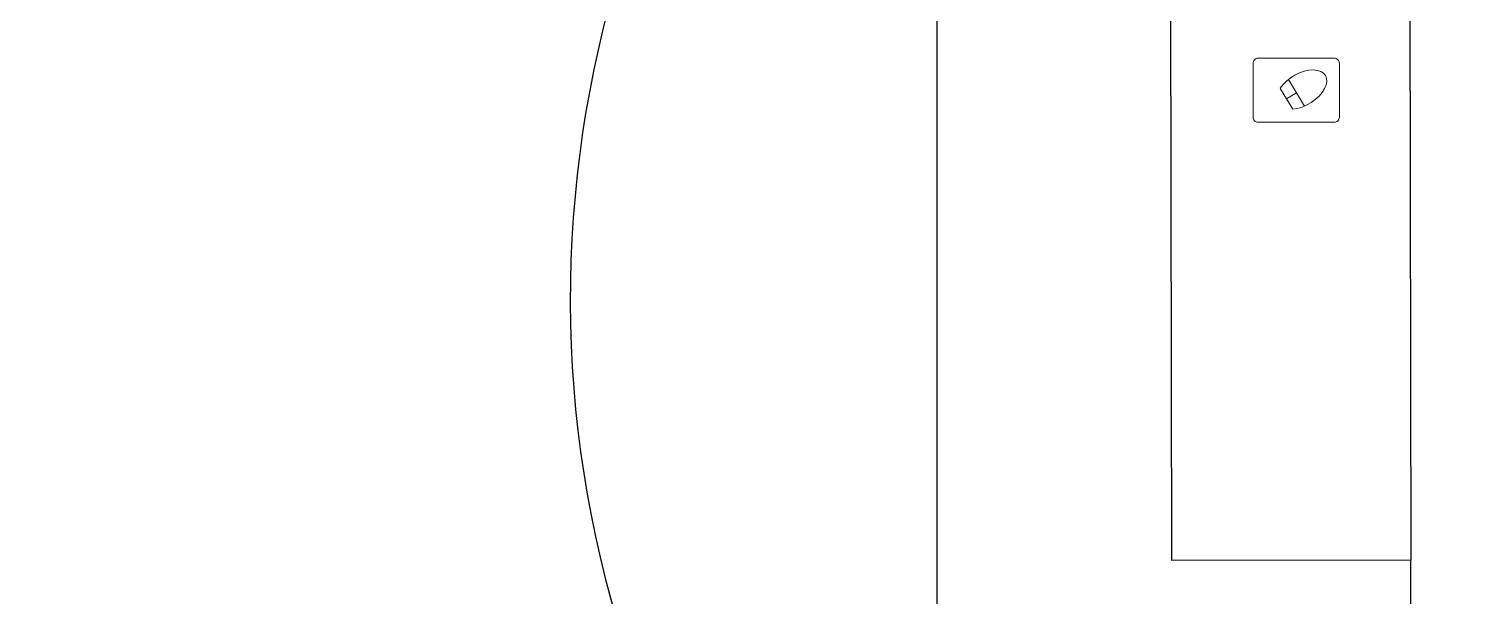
# Model space of a CAD drawing. Header units: metres. Extents: x -39 to 21688, y -24 to 9022.
# Drawn here: x 16.22 to 18.017, y 42.55 to 43.262 of the extents above; entities that cross this region are included whole.
import ezdxf

# ---------------------------------------------------------------- set-up
doc = ezdxf.new("R2010")
doc.units = ezdxf.units.M
doc.header["$MEASUREMENT"] = 0
doc.linetypes.add('CONTINUA', pattern=[0])
for name, color, linetype in [('AR-CALLES', 4, 'Continuous'), ('AR-MOBILIRIO', 1, 'Continuous'), ('AR-PUERTAS', 2, 'Continuous'), ('AR-VENTANAS', 2, 'Continuous')]:
    doc.layers.add(name, color=color, linetype=linetype)

# ---------------------------------------------------------------- blocks, each defined once
blk = doc.blocks.new('AR-MOB. RECEPCION')
at = {"layer": 'AR-MOBILIRIO', "extrusion": (-1.60905e-07, -3.9026e-07, 1)}
for p, q in [((-0.5947, 2.835, 0), (-0.5947, -2.8519, 0)), ((0.0041, -2.8528, 0), (-0.0002, 0.1339, 0))]:
    blk.add_line(p, q, dxfattribs=at)
at = {"layer": 'AR-MOBILIRIO', "extrusion": (5.25001e-07, -5.22836e-07, 1)}
for p, q in [((-0.0046, 2.8359, 0), (-0.0002, 0.1339, 0)), ((-0.3002, 0.1334, 0), (-0.3013, 0.8334, 0)), ((-0.0002, 0.1339, 0), (-0.3002, 0.1334, 0))]:
    blk.add_line(p, q, dxfattribs=at)
at = {"layer": 'AR-MOBILIRIO', "linetype": 'CONTINUA', "lineweight": 5}
for p, q in [((-0.1335, 0.704, 0), (-0.1536, 0.7374, 0)), ((-0.1484, 0.6999, 0), (-0.1642, 0.7262, 0)), ((-0.1435, 0.7207, 0), (-0.1563, 0.713, 0))]:
    blk.add_line(p, q, dxfattribs=at)
at = {"layer": 'AR-MOBILIRIO', "linetype": 'CONTINUA', "lineweight": 5, "elevation": 0}
blk.add_lwpolyline([(-0.1919, 0.6837), (-0.0963, 0.6837, 0.414214), (-0.0899, 0.69), (-0.0899, 0.7576, 0.414214), (-0.0963, 0.764), (-0.1919, 0.764, 0.414214), (-0.1982, 0.7576), (-0.1982, 0.69, 0.414214)], format="xyb", close=True, dxfattribs=at)
at = {"layer": 'AR-MOBILIRIO', "linetype": 'CONTINUA', "lineweight": 5, "extrusion": (0, 0, -1)}
blk.add_ellipse((-0.1373, 0.7245, 0), major_axis=(0.0299, 0.0179), ratio=0.572727, start_param=4.020049, end_param=8.546322, dxfattribs=at)

msp = doc.modelspace()

# ---------------------------------------------------------------- linework, layer by layer
at = {"layer": 'AR-PUERTAS'}
msp.add_circle((22.62406, 27.62249), 40.08066, dxfattribs=at)
at = {"layer": 'AR-VENTANAS'}
msp.add_arc((18.31983, 42.92264), 1.42028, 71.74675, 282.13184, dxfattribs=at)

# ---------------------------------------------------------------- block references
at = {"layer": 'AR-CALLES', "rotation": 359.9998818690886}
msp.add_blockref('AR-MOB. RECEPCION', (17.95398, 42.46106, 0), dxfattribs=at)

doc.saveas('drawing.dxf')
